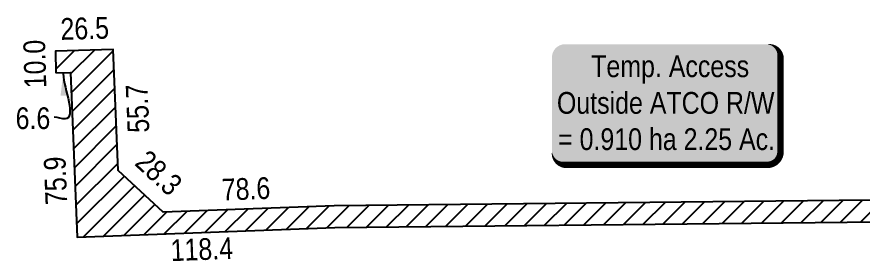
# Model space of a CAD drawing. Extents: x 634962 to 644935, y 5969185 to 5972988.
# Drawn here: x 642689.1 to 643077.3, y 5972058.2 to 5972170.5 of the extents above; entities that cross this region are included whole.
import ezdxf
from ezdxf.enums import TextEntityAlignment as Align

# ---------------------------------------------------------------- set-up
doc = ezdxf.new("R2010")
doc.units = 0
doc.header["$LTSCALE"] = 5
for name, color, linetype in [('P-TEMP-ATCO PIPELINES-H_1', 71, 'Continuous'), ('P-TEMP-ATCO PIPELINES-T_1', 104, 'Continuous'), ('P-TEMP-ATCO PIPELINES_1', 104, 'Continuous')]:
    doc.layers.add(name, color=color, linetype=linetype)
doc.styles.add('80', font='ARIALN.TTF', dxfattribs={"height": 10})
doc.styles.add('80CG', font='ARIALN.TTF', dxfattribs={"height": 10})
doc.styles.add('80L', font='ARIALN.TTF', dxfattribs={"height": 10})
doc.dimstyles.new('Compass 5 000', dxfattribs={"dimscale": 5, "dimtxt": 9, "dimasz": 2, "dimexe": 0.2, "dimexo": 0.0625, "dimgap": 0.5, "dimtad": 0, "dimtih": 1, "dimtoh": 1, "dimzin": 0, "dimdsep": 46, "dimtxsty": '80CG', "dimcen": 0.1, "dimse1": 1, "dimse2": 1, "dimclrd": 256, "dimclrt": 256, "dimaunit": 1, "dimadec": 4, "dimazin": 0, "dimtfac": 0.06, "dimtofl": 0, "dimtmove": 0, "dimatfit": 1, "dimfxl": 0.2, "dimtolj": 1, "dimtzin": 0, "dimlwd": -1, "dimarcsym": 0})

# ---------------------------------------------------------------- blocks, each defined once
blk = doc.blocks.new('*U841')
h = blk.add_hatch(color=255)
edge = h.paths.add_edge_path()
edge.add_line((-46.5, -28.5), (46.5, -28.5))
edge.add_arc((46.5, -22.5), 6, 270, 360)
edge.add_line((52.5, -22.5), (52.5, 21))
edge.add_arc((46.5, 21), 6, 0, 90)
edge.add_line((46.5, 27), (-46.5, 27))
edge.add_arc((-46.5, 21), 6, 90, 180)
edge.add_line((-52.5, 21), (-52.5, -22.5))
edge.add_arc((-46.5, -22.5), 6, 180, 270)
at = {"color": 104, "flags": 128}
blk.add_lwpolyline([(-46.5, -28.5, 3, 3, 0), (46.5, -28.5, 3, 3, 0.414214), (52.5, -22.5, 3, 3, 0), (52.5, 21, 3, 0, 0.414214), (46.5, 27, 0, 0, 0), (-46.5, 27, 0, 0, 0.414214), (-52.5, 21, 0, 0, 0), (-52.5, -22.5, 0, 3, 0.414214)], format="xyseb", close=True, dxfattribs=at)
blk.add_lwpolyline([(-3.47, -21.58, 0, 7.5, 0), (0, 0, 0, 0, 0)], format="xyseb", dxfattribs=at)
at = {"color": 104, "style": '80'}
blk.add_attdef('ENTER_TEXT_001', (-26.85, -4.92), '', height=10, dxfattribs=at)

msp = doc.modelspace()

# ---------------------------------------------------------------- hatches: boundary and pattern name
at = {"layer": 'P-TEMP-ATCO PIPELINES-H_1'}
h = msp.add_hatch(dxfattribs=at)
h.set_pattern_fill('ANSI31', color=256, scale=1.999487)
h.set_pattern_definition([(45, (1162.227, 2598.848), (-4.488977151, 4.488977151), [])])
h.paths.add_polyline_path([(642707.081, 5972144.755), (642713.706, 5972144.945), (642716.823, 5972069.137), (642835.144, 5972073.638), (643452.915, 5972080.071), (643443.597, 5972089.972), (642834.901, 5972083.633), (642756.373, 5972080.646), (642735.571, 5972099.864), (642733.283, 5972155.508), (642706.794, 5972154.748)])

# ---------------------------------------------------------------- linework, layer by layer
at = {"layer": 'P-TEMP-ATCO PIPELINES_1', "flags": 128}
msp.add_lwpolyline([(642707.081, 5972144.755), (642713.706, 5972144.945), (642716.823, 5972069.137), (642835.144, 5972073.638), (643452.915, 5972080.071), (643443.597, 5972089.972), (642834.901, 5972083.633), (642756.373, 5972080.646), (642735.571, 5972099.864), (642733.283, 5972155.508), (642706.794, 5972154.748)], close=True, dxfattribs=at)

# ---------------------------------------------------------------- block references
at = {"layer": 'P-TEMP-ATCO PIPELINES-T_1', "color": 3}
ref = msp.add_blockref('*U841', (642987.379, 5972130.967), dxfattribs=dict(at, xscale=0.99974368, yscale=0.99974368, zscale=0.99974368))
ref.add_attrib('ENTER_TEXT_001', ' Temp. Access', (642949.725, 5972142.825), dxfattribs={"layer": '0', "color": 104, "height": 9.99744, "style": '80'})
ref.add_attrib('ENTER_TEXT_002', 'Outside ATCO R/W', (642937.18, 5972125.985), dxfattribs={"layer": '0', "color": 104, "height": 9.99744, "style": '80'})
ref.add_attrib('ENTER_TEXT_003', '= 0.910 ha 2.25 Ac.', (642937.719, 5972109.282), dxfattribs={"layer": '0', "color": 104, "height": 9.99744, "style": '80'})

# ---------------------------------------------------------------- texts
at = {"layer": 'P-TEMP-ATCO PIPELINES-T_1', "style": '80L'}
for s, rotation, p in [('26.5', 1.64313, (642720.283, 5972165.259)), ('10.0', 91.64313, (642697.346, 5972148.845)), ('55.7', 92.35431, (642744.611, 5972128.379)), ('75.9', 92.35431, (642706.851, 5972095.137)), ('78.6', 2.17851, (642794.343, 5972091.429)), ('118.4', 2.17851, (642774.045, 5972063.678))]:
    msp.add_text(s, height=9.9974, rotation=rotation, dxfattribs=at).set_placement(p, align=Align.MIDDLE)
msp.add_text('6.6', height=9.9974, dxfattribs=at).set_placement((642696.508, 5972123.925), align=Align.MIDDLE)
at = {"layer": 'P-TEMP-ATCO PIPELINES-T_1', "insert": (642757.724, 5972102.477), "char_height": 9.9974, "width": 21.84747, "attachment_point": 2, "rotation": 317.26641, "style": '80L'}
msp.add_mtext('28.3', dxfattribs=at)

# ---------------------------------------------------------------- leaders
at = {"layer": 'P-TEMP-ATCO PIPELINES-T_1', "path_type": 1}
msp.add_leader([(642710.398, 5972144.309), (642711.241, 5972123.57), (642706.303, 5972124.473)], dimstyle='Compass 5 000', override={"dimgap": 0.5, "dimtad": 0}, dxfattribs=at)

doc.saveas('drawing.dxf')
